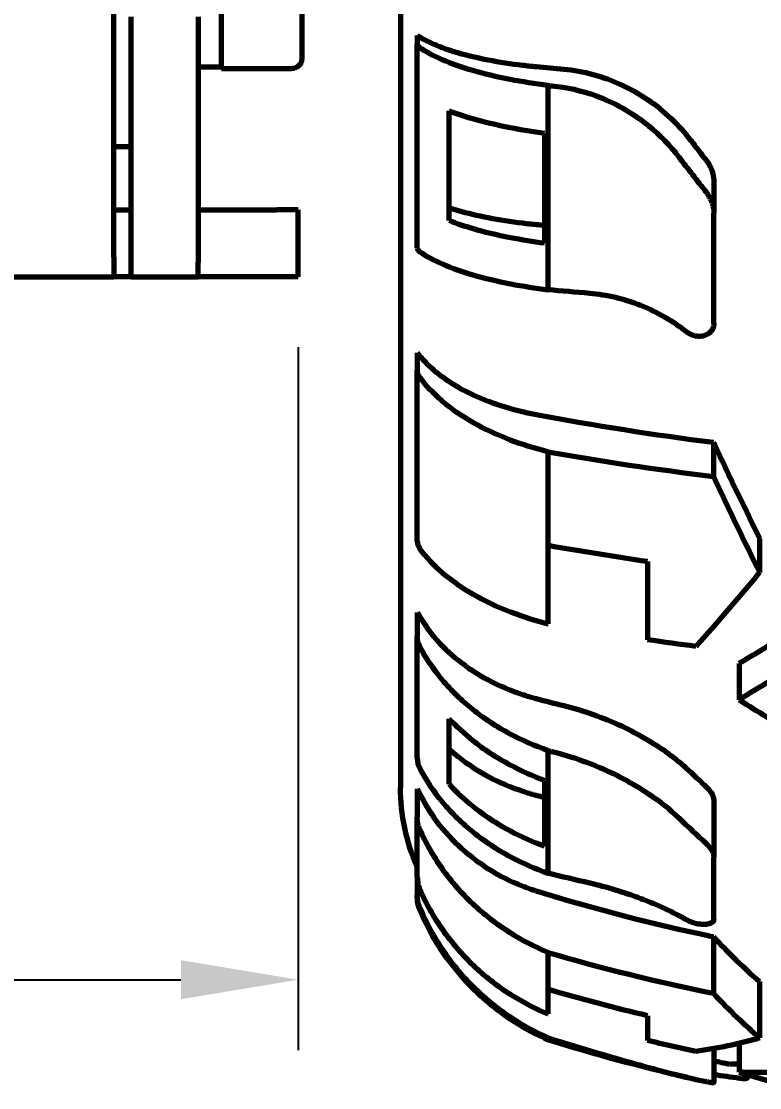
# Model space of a CAD drawing. Header units: millimetres. Extents: x 0 to 1189, y 0 to 841.
# Drawn here: x 352.14 to 374.2, y 268.25 to 300.11 of the extents above; entities that cross this region are included whole.
import ezdxf

# ---------------------------------------------------------------- set-up
doc = ezdxf.new("R2010")
doc.units = ezdxf.units.MM
doc.header["$LTSCALE"] = 0.75
doc.layers.add('FD_Dimensions', color=7, linetype='Continuous', lineweight=35)
doc.layers.add('Visible', color=7, linetype='Continuous', lineweight=70)
doc.styles.get("Standard").update_dxf_attribs({"font": 'arial.ttf'})
doc.dimstyles.new('Dim-ISO-25', dxfattribs={"dimtxt": 3.5, "dimasz": 3.5, "dimexe": 2.1, "dimexo": 2.1, "dimgap": 1.4, "dimtad": 1, "dimzin": 12, "dimdsep": 46, "dimtxsty": 'Standard', "dimcen": 0, "dimazin": 3, "dimtp": 0.1, "dimtm": 0.1, "dimtfac": 0.714286, "dimtmove": 0, "dimatfit": 3, "dimfxl": 1, "dimtzin": 12, "dimarcsym": 0})

# ---------------------------------------------------------------- blocks, each defined once
blk = doc.blocks.new('*D35')
at = {"layer": 'Defpoints', "color": 0, "transparency": 16777216}
for p in [(234.410561, 292.477258), (360.410561, 292.477258), (360.410561, 271.477258)]:
    blk.add_point(p, dxfattribs=at)
at = {"layer": 'FD_Dimensions', "color": 0, "lineweight": -2, "transparency": 16777216}
for p, q in [((234.410561, 290.377258), (234.410561, 269.377258)), ((360.410561, 290.377258), (360.410561, 269.377258)), ((237.910561, 271.477258), (356.910561, 271.477258))]:
    blk.add_line(p, q, dxfattribs=at)
at = {"layer": 'FD_Dimensions', "color": 0, "transparency": 16777216}
for points in [[(237.910561, 272.060592), (237.910561, 270.893925), (234.410561, 271.477258)], [(356.910561, 272.060592), (356.910561, 270.893925), (360.410561, 271.477258)]]:
    blk.add_solid(points, dxfattribs=at)
at = {"layer": 'FD_Dimensions', "color": 0, "transparency": 16777216, "insert": (297.410561, 274.664264), "char_height": 3.5, "attachment_point": 5}
blk.add_mtext('126', dxfattribs=at)

msp = doc.modelspace()

# ---------------------------------------------------------------- linework, layer by layer
at = {"layer": 'Visible', "extrusion": (0, 1, 0)}
for p, q in [((363.471, 338.531), (363.471, 277.223)), ((354.911, 293.066), (354.911, 304.528)), ((358.121, 298.703), (358.121, 304.203)), ((360.521, 303.903), (360.521, 299.003)), ((355.421, 292.916), (355.421, 300.253)), ((357.421, 300.253), (357.421, 292.916)), ((363.971, 299.694), (363.971, 299.435)), ((363.971, 293.341), (363.971, 299.435)), ((357.421, 298.753), (358.121, 298.753)), ((358.121, 298.703), (360.221, 298.703)), ((367.869, 298.198), (367.869, 292.093)), ((364.921, 294.164), (364.921, 297.436)), ((367.774, 296.767), (367.774, 293.492)), ((354.911, 296.377), (355.421, 296.377)), ((372.83, 295.318), (372.83, 294.368)), ((354.911, 294.477), (355.421, 294.477)), ((357.421, 294.477), (359.778, 294.477)), ((360.411, 294.477), (359.778, 294.477)), ((360.411, 292.477), (360.411, 294.477)), ((372.83, 291.098), (372.83, 294.368)), ((354.911, 293.066), (354.911, 292.477)), ((355.421, 292.477), (355.421, 292.916)), ((357.421, 292.477), (357.421, 292.916)), ((239.911, 292.477), (354.911, 292.477)), ((355.421, 292.477), (354.911, 292.477)), ((355.421, 292.477), (357.421, 292.477)), ((359.778, 292.477), (357.421, 292.477)), ((360.411, 292.477), (359.778, 292.477)), ((363.971, 290.206), (363.971, 289.694)), ((363.971, 284.58), (363.971, 289.694)), ((372.817, 287.537), (372.817, 286.514)), ((367.869, 287.253), (367.869, 282.116)), ((374.198, 284.665), (374.198, 283.647)), ((367.88, 282.114), (367.88, 284.448)), ((370.851, 283.972), (370.851, 281.635)), ((363.971, 282.448), (363.971, 281.734)), ((367.88, 282.114), (367.869, 282.116)), ((363.971, 278.1), (363.971, 281.734)), ((373.582, 280.925), (373.582, 279.844)), ((364.921, 277.319), (364.921, 279.276)), ((367.869, 278.327), (367.869, 274.661)), ((367.774, 277.433), (367.774, 275.467)), ((363.971, 277.179), (363.971, 276.332)), ((372.83, 276.821), (372.83, 275.134)), ((363.971, 274.534), (363.971, 276.332)), ((372.83, 273.287), (372.83, 275.134)), ((363.971, 274.534), (363.971, 274.018)), ((363.971, 273.952), (363.971, 274.018)), ((372.817, 272.764), (372.817, 271.071)), ((367.869, 272.293), (367.869, 270.458)), ((364.921, 272.035), (364.921, 272.041)), ((367.88, 270.455), (367.88, 271.187)), ((374.198, 271.423), (374.198, 269.738)), ((367.88, 270.455), (367.869, 270.458)), ((370.851, 270.399), (370.851, 269.661)), ((367.774, 269.728), (367.774, 269.722)), ((367.869, 269.743), (367.869, 269.679)), ((373.582, 269.574), (373.582, 268.716)), ((372.83, 269.417), (372.83, 268.407)), ((373.83, 268.642), (373.83, 268.544))]:
    msp.add_line(p, q, dxfattribs=at)
at = {"layer": 'Visible', "extrusion": (2e-16, 0, -1)}
for centre, radius, start, end in [((-360.221, 299.003), 0.3, 180, 270), ((-369.361, 277.223), 5.891, 336.223, 0), ((-364.971, 273.952), 1, 337.1571, 0), ((-370.846, 276.427), 7.375, 323.4558, 337.1571), ((-370.846, 276.427), 7.375, 293.8054, 294.6175), ((-384.721, 324.04), 56.914, 282.8718, 287.2229)]:
    msp.add_arc(centre, radius, start, end, dxfattribs=at)
for centre, major_axis, ratio, start_param, end_param in [((364.972, 299.435), (-1.002, 0), 0.289308, -0.398394, -0.000025), ((384.711, 307.674), (-56.426, 0), 0.289318, -1.290881, -1.267704), ((364.972, 289.694), (-1.002, 0), 0.57095, -0.398443, -0.000074), ((384.719, 315.442), (-56.838, 0.001), 0.570946, -1.32431, -1.270019), ((364.972, 281.734), (-1.002, 0), 0.796704, -0.39852, -0.000151), ((384.716, 312.875), (-56.445, 0), 0.570958, -1.348929, -1.322622), ((364.972, 276.332), (-1.002, 0), 0.944471, -0.398711, -0.000342), ((384.711, 317.568), (-56.426, 0), 0.796711, -1.290886, -1.267708), ((364.972, 274.018), (-1.002, 0.006), 0.999787, -0.404323, -0.005954), ((384.719, 322.458), (-56.838, 0.001), 0.944469, -1.324329, -1.270037), ((384.716, 321.339), (-56.445, 0.001), 0.944474, -1.348937, -1.322629), ((385.716, 321.875), (-56.445, 0.001), 0.961258, -1.348939, -1.340488)]:
    msp.add_ellipse(centre, major_axis=major_axis, ratio=ratio, start_param=start_param, end_param=end_param, dxfattribs=at)
at = {"layer": 'Visible'}
for centre, major_axis, ratio, start_param, end_param in [((384.719, 313.914), (55.122, 0), 0.289334, 4.395159, 4.410897), ((376.327, 306.05), (-39.322, 1.757), 0.213453, 1.363551, 1.366763), ((381.197, 308.734), (-25.307, 35.573), 0.332619, 1.678005, 1.695279), ((381.216, 308.748), (-26.362, 37.056), 0.332619, 1.678055, 1.70752), ((385.29, 309.566), (55.803, 0.173), 0.292446, 4.387485, 4.39218), ((384.72, 318.268), (55.123, 0), 0.570971, 4.39516, 4.49474), ((374.657, 306.477), (-13.466, 39.341), 0.219742, 2.026269, 2.112835), ((384.719, 321.604), (55.122, 0), 0.796721, 4.395159, 4.410897), ((376.819, 307.328), (-36.716, 32.591), 0.48852, 1.898986, 1.940381), ((376.328, 299.952), (-39.121, 6.958), 0.576886, 1.456242, 1.459454), ((381.198, 311.589), (-13.347, 41.566), 0.590436, 2.313326, 2.3306), ((385.294, 319.739), (55.801, 1.249), 0.805233, 4.370337, 4.375032), ((381.216, 311.638), (-13.904, 43.299), 0.590424, 2.313366, 2.342831), ((384.72, 323.598), (55.123, 0), 0.944479, 4.39516, 4.49474), ((374.657, 308.635), (-5.643, 41.197), 0.363476, 2.665947, 2.752513), ((376.33, 296.887), (-38.428, 11.857), 0.706983, 1.568756, 1.571967), ((381.216, 313.092), (8.567, 44.663), 0.622707, 3.110325, 3.13979), ((382.216, 313.127), (10.467, 44.256), 0.613565, 3.181114, 3.208882), ((376.819, 314.787), (-18.845, 45.334), 0.778782, 2.570328, 2.611723)]:
    msp.add_ellipse(centre, major_axis=major_axis, ratio=ratio, start_param=start_param, end_param=end_param, dxfattribs=at)
for points, knots in [([(363.971, 299.694), (364.103, 299.608), (364.27, 299.518), (364.684, 299.339), (364.94, 299.25), (365.454, 299.101), (365.76, 299.027), (366.419, 298.9), (366.772, 298.846), (367.241, 298.79), (367.381, 298.775), (367.525, 298.761)], [-0.6414978, -0.6414978, -0.6414978, -0.6414978, -0.5452902, -0.5452902, -0.4361658, -0.4361658, -0.3271031, -0.3271031, -0.2180403, -0.2180403, -0.1748773, -0.1748773, -0.1748773, -0.1748773]), ([(367.869, 298.198), (367.496, 298.245), (367.111, 298.306), (366.337, 298.456), (365.953, 298.548), (365.31, 298.734), (364.99, 298.845), (364.447, 299.081), (364.221, 299.204), (364.049, 299.323)], [0.2897036, 0.2897036, 0.2897036, 0.2897036, 0.409542, 0.409542, 0.5460875, 0.5460875, 0.6827036, 0.6827036, 0.8150178, 0.8150178, 0.8150178, 0.8150178]), ([(368.351, 298.685), (368.936, 298.632), (369.518, 298.475), (370.613, 297.968), (371.117, 297.625), (371.769, 297.006), (371.964, 296.789), (372.14, 296.558)], [-2.3896142, -2.3896142, -2.3896142, -2.3896142, -2.2057266, -2.2057266, -2.0238915, -2.0238915, -1.935985, -1.935985, -1.935985, -1.935985]), ([(367.992, 298.187), (368.436, 298.147), (368.879, 298.047), (369.874, 297.682), (370.407, 297.377), (371.218, 296.716), (371.521, 296.404), (371.783, 296.063)], [-0.8006859, -0.8006859, -0.8006859, -0.8006859, -0.6609792, -0.6609792, -0.4774176, -0.4774176, -0.3470042, -0.3470042, -0.3470042, -0.3470042]), ([(367.774, 296.767), (367.431, 296.812), (367.08, 296.868), (366.336, 297.012), (365.953, 297.105), (365.387, 297.268), (365.144, 297.349), (364.921, 297.436)], [0.2998689, 0.2998689, 0.2998689, 0.2998689, 0.4095958, 0.4095958, 0.5461278, 0.5461278, 0.649624, 0.649624, 0.649624, 0.649624]), ([(372.598, 295.965), (372.627, 295.928), (372.653, 295.89), (372.732, 295.758), (372.774, 295.659), (372.82, 295.478), (372.83, 295.398), (372.83, 295.318)], [-0.38982351, -0.38982351, -0.38982351, -0.38982351, -0.37572875, -0.37572875, -0.34303316, -0.34303316, -0.31763577, -0.31763577, -0.31763577, -0.31763577]), ([(372.598, 295.01), (372.612, 294.993), (372.625, 294.975), (372.703, 294.862), (372.753, 294.76), (372.811, 294.574), (372.825, 294.492), (372.829, 294.41), (372.83, 294.396), (372.83, 294.382), (372.83, 294.368)], [-0.06746772, -0.06746772, -0.06746772, -0.06746772, -0.06067751, -0.06067751, -0.02604643, -0.02604643, 0, 0, 0, 0.00449234, 0.00449234, 0.00449234, 0.00449234]), ([(364.921, 294.547), (365.013, 294.517), (365.107, 294.487), (365.457, 294.386), (365.763, 294.312), (366.422, 294.184), (366.775, 294.13), (367.243, 294.074), (367.382, 294.059), (367.525, 294.045)], [-0.4759393, -0.4759393, -0.4759393, -0.4759393, -0.4359905, -0.4359905, -0.3268608, -0.3268608, -0.2177311, -0.2177311, -0.1749075, -0.1749075, -0.1749075, -0.1749075]), ([(364.921, 294.164), (365.146, 294.076), (365.39, 293.995), (365.958, 293.83), (366.341, 293.737), (367.083, 293.593), (367.432, 293.537), (367.774, 293.492)], [3.7333138, 3.7333138, 3.7333138, 3.7333138, 3.8377916, 3.8377916, 3.9744072, 3.9744072, 4.0837029, 4.0837029, 4.0837029, 4.0837029]), ([(363.971, 293.341), (363.971, 293.305), (364, 293.262), (364.048, 293.228), (364.048, 293.228), (364.049, 293.228)], [-0.14890922, -0.14890922, -0.14890922, -0.14890922, -0.11134107, -0.11134107, -0.11090246, -0.11090246, -0.11090246, -0.11090246]), ([(364.049, 293.228), (364.222, 293.107), (364.45, 292.982), (364.997, 292.743), (365.318, 292.631), (365.963, 292.444), (366.346, 292.351), (367.117, 292.201), (367.499, 292.14), (367.869, 292.093)], [3.5813627, 3.5813627, 3.5813627, 3.5813627, 3.7158313, 3.7158313, 3.8534291, 3.8534291, 3.9901307, 3.9901307, 4.1091636, 4.1091636, 4.1091636, 4.1091636]), ([(372.036, 290.822), (371.614, 291.15), (371.146, 291.42), (370.154, 291.817), (369.637, 291.941), (369.122, 291.984)], [0.0000001, 0.0000001, 0.0000001, 0.0000001, 0.1610957, 0.1610957, 0.3221415, 0.3221415, 0.3221415, 0.3221415]), ([(372.83, 291.098), (372.83, 291.081), (372.829, 291.064), (372.822, 291.009), (372.812, 290.972), (372.776, 290.892), (372.747, 290.851), (372.669, 290.777), (372.618, 290.746), (372.501, 290.704), (372.437, 290.695), (372.305, 290.701), (372.239, 290.715), (372.127, 290.761), (372.079, 290.789), (372.036, 290.822)], [-0.318504, -0.318504, -0.318504, -0.318504, -0.3128202, -0.3128202, -0.2999436, -0.2999436, -0.2831266, -0.2831266, -0.2636299, -0.2636299, -0.2433808, -0.2433808, -0.2231503, -0.2231503, -0.2067842, -0.2067842, -0.2067842, -0.2067842]), ([(363.971, 290.206), (364.103, 290.035), (364.27, 289.859), (364.684, 289.505), (364.94, 289.33), (365.454, 289.036), (365.76, 288.89), (366.419, 288.639), (366.772, 288.533), (367.241, 288.422), (367.381, 288.392), (367.525, 288.365)], [-0.6414978, -0.6414978, -0.6414978, -0.6414978, -0.5452902, -0.5452902, -0.4361658, -0.4361658, -0.3271031, -0.3271031, -0.2180403, -0.2180403, -0.1748773, -0.1748773, -0.1748773, -0.1748773]), ([(367.869, 287.253), (367.496, 287.347), (367.111, 287.466), (366.337, 287.762), (365.953, 287.944), (365.31, 288.312), (364.99, 288.531), (364.447, 288.995), (364.221, 289.239), (364.049, 289.473)], [-4.0816675, -4.0816675, -4.0816675, -4.0816675, -3.9618291, -3.9618291, -3.8252836, -3.8252836, -3.6886674, -3.6886674, -3.5563533, -3.5563533, -3.5563533, -3.5563533]), ([(372.817, 287.537), (373.018, 287.106), (373.216, 286.685), (373.668, 285.743), (373.931, 285.204), (374.198, 284.665)], [-6.14387, -6.14387, -6.14387, -6.14387, -5.9912258, -5.9912258, -5.7908009, -5.7908009, -5.7908009, -5.7908009]), ([(363.971, 284.58), (363.971, 284.509), (364, 284.425), (364.048, 284.358), (364.048, 284.357), (364.049, 284.356)], [-0.14890922, -0.14890922, -0.14890922, -0.14890922, -0.11134107, -0.11134107, -0.11090246, -0.11090246, -0.11090246, -0.11090246]), ([(364.049, 284.356), (364.222, 284.119), (364.45, 283.87), (364.997, 283.4), (365.318, 283.179), (365.963, 282.809), (366.346, 282.625), (367.117, 282.329), (367.499, 282.211), (367.869, 282.116)], [-0.8176817, -0.8176817, -0.8176817, -0.8176817, -0.683213, -0.683213, -0.5456153, -0.5456153, -0.4089137, -0.4089137, -0.2898807, -0.2898807, -0.2898807, -0.2898807]), ([(376.596, 282.818), (376.274, 282.602), (375.95, 282.39), (374.946, 281.744), (374.263, 281.324), (373.582, 280.925)], [6.6749509, 6.6749509, 6.6749509, 6.6749509, 6.8062552, 6.8062552, 7.0814117, 7.0814117, 7.0814117, 7.0814117]), ([(363.971, 282.448), (364.103, 282.21), (364.27, 281.963), (364.684, 281.469), (364.94, 281.225), (365.454, 280.815), (365.76, 280.611), (366.419, 280.26), (366.772, 280.113), (367.241, 279.958), (367.381, 279.917), (367.525, 279.879)], [-0.6414978, -0.6414978, -0.6414978, -0.6414978, -0.5452902, -0.5452902, -0.4361658, -0.4361658, -0.3271031, -0.3271031, -0.2180403, -0.2180403, -0.1748773, -0.1748773, -0.1748773, -0.1748773]), ([(376.596, 281.756), (376.22, 281.502), (375.843, 281.253), (374.838, 280.606), (374.21, 280.216), (373.582, 279.844)], [-5.6143586, -5.6143586, -5.6143586, -5.6143586, -5.4611539, -5.4611539, -5.2078164, -5.2078164, -5.2078164, -5.2078164]), ([(367.869, 278.327), (367.496, 278.458), (367.111, 278.624), (366.337, 279.037), (365.953, 279.292), (365.31, 279.805), (364.99, 280.11), (364.447, 280.758), (364.221, 281.099), (364.049, 281.424)], [0.2897036, 0.2897036, 0.2897036, 0.2897036, 0.409542, 0.409542, 0.5460875, 0.5460875, 0.6827036, 0.6827036, 0.8150178, 0.8150178, 0.8150178, 0.8150178]), ([(368.351, 279.668), (368.936, 279.523), (369.518, 279.317), (370.613, 278.804), (371.117, 278.503), (371.769, 278.012), (371.964, 277.846), (372.14, 277.677)], [-2.3896142, -2.3896142, -2.3896142, -2.3896142, -2.2057266, -2.2057266, -2.0238915, -2.0238915, -1.935985, -1.935985, -1.935985, -1.935985]), ([(367.774, 277.433), (367.431, 277.559), (367.08, 277.713), (366.336, 278.109), (365.953, 278.364), (365.387, 278.815), (365.144, 279.037), (364.921, 279.276)], [0.2998689, 0.2998689, 0.2998689, 0.2998689, 0.4095958, 0.4095958, 0.5461278, 0.5461278, 0.649624, 0.649624, 0.649624, 0.649624]), ([(364.921, 278.373), (365.013, 278.289), (365.107, 278.209), (365.457, 277.928), (365.763, 277.724), (366.422, 277.372), (366.775, 277.224), (367.243, 277.07), (367.382, 277.028), (367.525, 276.991)], [-0.4759393, -0.4759393, -0.4759393, -0.4759393, -0.4359905, -0.4359905, -0.3268608, -0.3268608, -0.2177311, -0.2177311, -0.1749075, -0.1749075, -0.1749075, -0.1749075]), ([(367.992, 278.296), (368.436, 278.188), (368.879, 278.043), (369.874, 277.635), (370.407, 277.351), (371.218, 276.805), (371.521, 276.563), (371.783, 276.312)], [-0.8006859, -0.8006859, -0.8006859, -0.8006859, -0.6609792, -0.6609792, -0.4774176, -0.4774176, -0.3470042, -0.3470042, -0.3470042, -0.3470042]), ([(363.971, 278.1), (363.971, 278), (364, 277.882), (364.048, 277.789), (364.048, 277.788), (364.049, 277.787)], [-0.14890922, -0.14890922, -0.14890922, -0.14890922, -0.11134107, -0.11134107, -0.11090246, -0.11090246, -0.11090246, -0.11090246]), ([(364.049, 277.787), (364.222, 277.456), (364.45, 277.109), (364.997, 276.453), (365.318, 276.144), (365.963, 275.628), (366.346, 275.372), (367.117, 274.959), (367.499, 274.793), (367.869, 274.661)], [3.5813627, 3.5813627, 3.5813627, 3.5813627, 3.7158313, 3.7158313, 3.8534291, 3.8534291, 3.9901307, 3.9901307, 4.1091636, 4.1091636, 4.1091636, 4.1091636]), ([(364.921, 277.319), (365.146, 277.077), (365.39, 276.852), (365.958, 276.398), (366.341, 276.143), (367.083, 275.747), (367.432, 275.593), (367.774, 275.467)], [3.7333138, 3.7333138, 3.7333138, 3.7333138, 3.8377916, 3.8377916, 3.9744072, 3.9744072, 4.0837029, 4.0837029, 4.0837029, 4.0837029]), ([(372.598, 277.246), (372.627, 277.219), (372.653, 277.192), (372.732, 277.1), (372.774, 277.034), (372.82, 276.918), (372.83, 276.869), (372.83, 276.821)], [-0.38982351, -0.38982351, -0.38982351, -0.38982351, -0.37572875, -0.37572875, -0.34303316, -0.34303316, -0.31763577, -0.31763577, -0.31763577, -0.31763577]), ([(363.971, 277.179), (364.103, 276.896), (364.27, 276.604), (364.684, 276.018), (364.94, 275.729), (365.454, 275.243), (365.76, 275.002), (366.419, 274.586), (366.772, 274.411), (367.241, 274.227), (367.381, 274.178), (367.525, 274.133)], [-0.6414978, -0.6414978, -0.6414978, -0.6414978, -0.5452902, -0.5452902, -0.4361658, -0.4361658, -0.3271031, -0.3271031, -0.2180403, -0.2180403, -0.1748773, -0.1748773, -0.1748773, -0.1748773]), ([(367.869, 272.293), (367.496, 272.449), (367.111, 272.646), (366.337, 273.135), (365.953, 273.437), (365.31, 274.045), (364.99, 274.408), (364.447, 275.175), (364.221, 275.579), (364.049, 275.965)], [-4.0816675, -4.0816675, -4.0816675, -4.0816675, -3.9618291, -3.9618291, -3.8252836, -3.8252836, -3.6886674, -3.6886674, -3.5563533, -3.5563533, -3.5563533, -3.5563533]), ([(372.598, 275.551), (372.612, 275.539), (372.625, 275.526), (372.703, 275.447), (372.753, 275.379), (372.811, 275.259), (372.825, 275.208), (372.829, 275.159), (372.83, 275.151), (372.83, 275.142), (372.83, 275.134)], [-0.06746772, -0.06746772, -0.06746772, -0.06746772, -0.06067751, -0.06067751, -0.02604643, -0.02604643, 0, 0, 0, 0.00449234, 0.00449234, 0.00449234, 0.00449234]), ([(363.971, 274.534), (363.971, 274.416), (364, 274.276), (364.048, 274.166), (364.048, 274.164), (364.049, 274.163)], [-0.14890922, -0.14890922, -0.14890922, -0.14890922, -0.11134107, -0.11134107, -0.11090246, -0.11090246, -0.11090246, -0.11090246]), ([(372.036, 273.256), (371.614, 273.491), (371.146, 273.709), (370.154, 274.087), (369.637, 274.244), (369.122, 274.362)], [0.0000001, 0.0000001, 0.0000001, 0.0000001, 0.1610957, 0.1610957, 0.3221415, 0.3221415, 0.3221415, 0.3221415]), ([(364.049, 274.163), (364.222, 273.771), (364.45, 273.36), (364.997, 272.581), (365.318, 272.216), (365.963, 271.603), (366.346, 271.3), (367.117, 270.81), (367.499, 270.614), (367.869, 270.458)], [-0.8176817, -0.8176817, -0.8176817, -0.8176817, -0.683213, -0.683213, -0.5456153, -0.5456153, -0.4089137, -0.4089137, -0.2898807, -0.2898807, -0.2898807, -0.2898807]), ([(367.869, 269.743), (367.496, 269.908), (367.111, 270.116), (366.337, 270.634), (365.953, 270.954), (365.31, 271.598), (364.99, 271.981), (364.447, 272.794), (364.221, 273.221), (364.049, 273.63)], [0.2897036, 0.2897036, 0.2897036, 0.2897036, 0.409542, 0.409542, 0.5460875, 0.5460875, 0.6827036, 0.6827036, 0.8150178, 0.8150178, 0.8150178, 0.8150178]), ([(372.83, 273.287), (372.83, 273.278), (372.829, 273.269), (372.822, 273.241), (372.812, 273.223), (372.776, 273.186), (372.747, 273.168), (372.669, 273.14), (372.618, 273.131), (372.501, 273.126), (372.437, 273.13), (372.305, 273.152), (372.239, 273.169), (372.127, 273.21), (372.079, 273.232), (372.036, 273.256)], [-0.318504, -0.318504, -0.318504, -0.318504, -0.3128202, -0.3128202, -0.2999436, -0.2999436, -0.2831266, -0.2831266, -0.2636299, -0.2636299, -0.2433808, -0.2433808, -0.2231503, -0.2231503, -0.2067842, -0.2067842, -0.2067842, -0.2067842]), ([(372.817, 272.764), (373.018, 272.547), (373.216, 272.341), (373.668, 271.896), (373.931, 271.654), (374.198, 271.423)], [-6.14387, -6.14387, -6.14387, -6.14387, -5.9912258, -5.9912258, -5.7908009, -5.7908009, -5.7908009, -5.7908009]), ([(367.774, 269.728), (367.431, 269.886), (367.08, 270.079), (366.336, 270.576), (365.953, 270.896), (365.387, 271.462), (365.144, 271.741), (364.921, 272.041)], [0.2998689, 0.2998689, 0.2998689, 0.2998689, 0.4095958, 0.4095958, 0.5461278, 0.5461278, 0.649624, 0.649624, 0.649624, 0.649624]), ([(367.992, 269.705), (368.436, 269.568), (368.879, 269.434), (369.874, 269.139), (370.407, 268.985), (371.218, 268.762), (371.521, 268.682), (371.783, 268.618)], [-0.8006859, -0.8006859, -0.8006859, -0.8006859, -0.6609792, -0.6609792, -0.4774176, -0.4774176, -0.3470042, -0.3470042, -0.3470042, -0.3470042]), ([(376.596, 268.809), (376.22, 268.773), (375.843, 268.746), (374.838, 268.699), (374.21, 268.695), (373.582, 268.716)], [-5.6143586, -5.6143586, -5.6143586, -5.6143586, -5.4611539, -5.4611539, -5.2078164, -5.2078164, -5.2078164, -5.2078164]), ([(372.598, 268.439), (372.612, 268.436), (372.625, 268.434), (372.703, 268.419), (372.753, 268.411), (372.811, 268.404), (372.825, 268.403), (372.829, 268.405), (372.83, 268.406), (372.83, 268.406), (372.83, 268.407)], [-0.06746772, -0.06746772, -0.06746772, -0.06746772, -0.06067751, -0.06067751, -0.02604643, -0.02604643, 0, 0, 0, 0.00449234, 0.00449234, 0.00449234, 0.00449234]), ([(373.598, 268.54), (373.612, 268.538), (373.625, 268.536), (373.703, 268.528), (373.753, 268.525), (373.811, 268.529), (373.825, 268.534), (373.829, 268.54), (373.83, 268.542), (373.83, 268.543), (373.83, 268.544)], [-0.06746772, -0.06746772, -0.06746772, -0.06746772, -0.06067751, -0.06067751, -0.02604643, -0.02604643, 0, 0, 0, 0.00449234, 0.00449234, 0.00449234, 0.00449234])]:
    msp.add_open_spline(points, degree=3, knots=knots, dxfattribs=at)
for points in [[(367.869, 287.253), (369.453, 286.974), (371.118, 286.723), (372.817, 286.514)], [(374.198, 283.647), (373.573, 282.892), (372.934, 282.15), (372.295, 281.437)], [(367.869, 272.293), (369.453, 271.832), (371.118, 271.418), (372.817, 271.071)], [(374.198, 269.738), (373.573, 269.558), (372.934, 269.421), (372.295, 269.335)], [(373.582, 268.961), (373.487, 268.955), (373.391, 268.95), (373.295, 268.947)]]:
    msp.add_open_spline(points, degree=3, dxfattribs=at)

# ---------------------------------------------------------------- dimensions: what is measured, and where the dimension line sits
at = {"layer": 'FD_Dimensions'}
dim = msp.add_linear_dim(base=(360.411, 271.477), p1=(234.411, 292.477), p2=(360.411, 292.477), dimstyle='Dim-ISO-25', override={"dimlfac": 1, "dimclrd": 0, "dimclre": 0}, dxfattribs=at)
dim.commit()
dim.dimension.update_dxf_attribs({"geometry": '*D35', "text_midpoint": (297.411, 274.664)})

doc.saveas('drawing.dxf')
